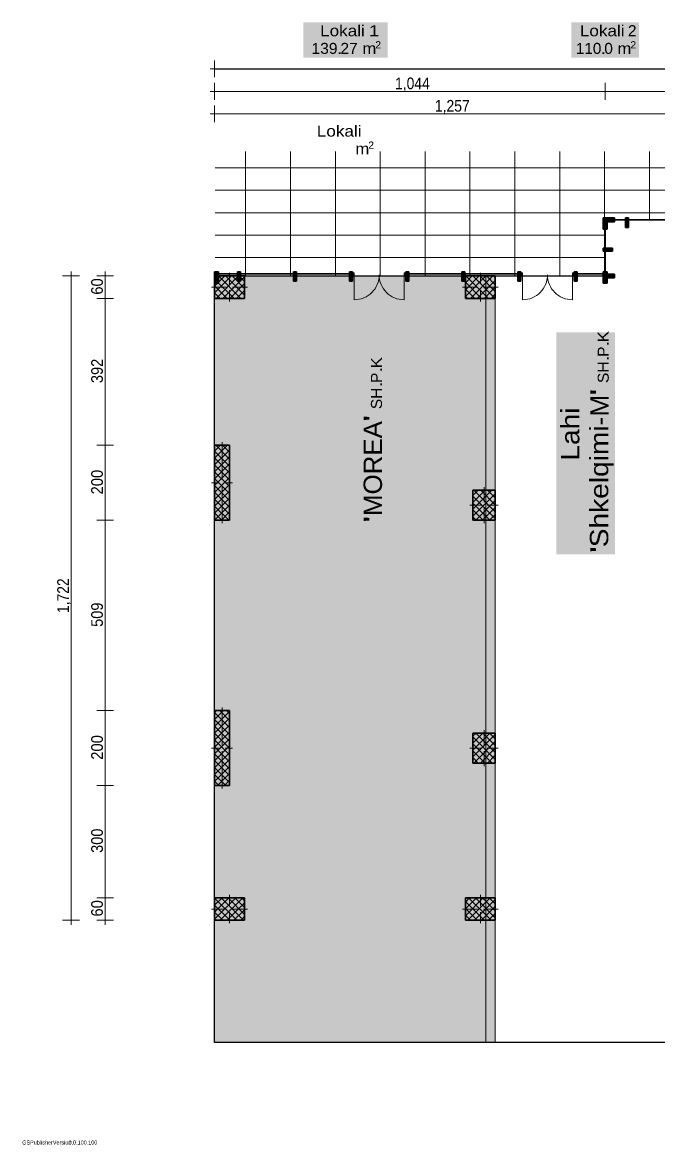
# Model space of a CAD drawing. Header units: centimetres. Extents: x -4080 to 264, y -122 to 2876.
# Drawn here: x -4080 to -2379, y -122 to 2876 of the extents above; entities that cross this region are included whole.
import ezdxf

# ---------------------------------------------------------------- set-up
doc = ezdxf.new("R2010")
doc.units = ezdxf.units.CM
for name, color, linetype, true_color in [('PDF_2D Drafting - General', 7, 'Continuous', 0x6a6a6a), ('PDF_Annotation - Text', 7, 'Continuous', 0x7f7f7f), ('PDF_Dimensioning - General', 7, 'Continuous', 0x0077b0), ('PDF_Structural - Bearing', 7, 'Continuous', 0xfd8379), ('PDF_Text', 7, 'Continuous', 0xffffff)]:
    doc.layers.add(name, color=color, linetype=linetype, true_color=true_color)
doc.layers.add('PDF_Finish - Wall', color=7, linetype='Continuous')
doc.styles.add('PDF Arial', font='arial.ttf')

msp = doc.modelspace()

# ---------------------------------------------------------------- linework, layer by layer
msp.add_lwpolyline([(-3566, 2752.2), (-284, 2752.2)])
at = {"layer": 'PDF_2D Drafting - General', "color": 254, "lineweight": 0, "true_color": 0xe8e8e8}
for points in [[(-3483.2, 2198.8), (-3483.2, 2531.1)], [(-3363.2, 2198.8), (-3363.2, 2531.1)], [(-3243.2, 2198.8), (-3243.2, 2531.1)], [(-3123.2, 2198.8), (-3123.2, 2531.1)], [(-3003.2, 2198.8), (-3003.2, 2531.1)], [(-2883.2, 2198.8), (-2883.2, 2531.1)], [(-2763.2, 2198.8), (-2763.2, 2531.1)], [(-2643.2, 2198.8), (-2643.2, 2531.1)], [(-2523.2, 2198.8), (-2523.2, 2531.1)], [(-2403.2, 2348.8), (-2403.2, 2531.1)], [(-3564.3, 2487.9), (15.2, 2487.9)], [(-3564.3, 2427.9), (15.2, 2427.9)], [(-3564.3, 2367.9), (15.2, 2367.9)], [(-3564.3, 2307.9), (-2521.6, 2307.9)], [(-3564.3, 2247.9), (-2521.6, 2247.9)]]:
    msp.add_lwpolyline(points, dxfattribs=at)
at = {"layer": 'PDF_2D Drafting - General', "color": 216, "lineweight": 25, "true_color": 0x800080}
for points in [[(-2521.6, 2198.8), (-2521.6, 2348.8)], [(-2521.6, 2348.8), (-284, 2348.8)], [(-3566, 2198.8), (-2521.6, 2198.8)], [(-3566, 150.3), (-3566, 2198.8)], [(-2101.2, 150.3), (-3566, 150.3)]]:
    msp.add_lwpolyline(points, dxfattribs=at)
at = {"layer": 'PDF_2D Drafting - General', "color": 253, "lineweight": 20, "true_color": 0xaaaaaa}
for points in [[(-3566, 2198.8), (-3566, 150.3)], [(-2840.4, 2198.8), (-3566, 2198.8)], [(-2840.4, 150.3), (-2840.4, 2198.8)], [(-3566, 150.3), (-2840.4, 150.3)]]:
    msp.add_lwpolyline(points, dxfattribs=at)
at = {"layer": 'PDF_2D Drafting - General', "color": 254, "true_color": 0xe8e8e8, "transparency": 33554559}
msp.add_solid([(-2840.4, 150.3), (-3566, 150.3), (-2840.4, 2198.8), (-3566, 2198.8)], dxfattribs=at)
at = {"layer": 'PDF_Annotation - Text', "color": 254, "true_color": 0xcae6ff, "transparency": 33554559}
for points in [[(-3329.2, 2782), (-3329.2, 2876.3), (-3102.9, 2782), (-3102.9, 2876.3)], [(-2611.7, 2782), (-2611.7, 2876.3), (-2431.3, 2782), (-2431.3, 2876.3)]]:
    msp.add_solid(points, dxfattribs=at)
at = {"layer": 'PDF_Annotation - Text', "color": 2, "true_color": 0xe8e800, "transparency": 33554559}
for points in [[(-2495.1, 1455), (-2652.2, 1455), (-2495.1, 2048.4), (-2652.2, 2048.4)], [(-3101.4, 1526.4), (-3180, 1526.4), (-3101.4, 1988.1), (-3180, 1988.1)]]:
    msp.add_solid(points, dxfattribs=at)
at = {"layer": 'PDF_Dimensioning - General', "lineweight": 18}
for points in [[(-3566, 2729.7), (-3566, 2774.7)], [(-3578, 2752.2), (-3566, 2752.2)], [(-3566, 2752.2), (-284, 2752.2)], [(-3566, 2669.7), (-3566, 2714.7)], [(-2521.6, 2669.7), (-2521.6, 2714.7)], [(-3578, 2692.2), (-3566, 2692.2)], [(-3566, 2692.2), (-2521.6, 2692.2)], [(-2521.6, 2692.2), (-284, 2692.2)], [(-3566, 2609.7), (-3566, 2654.7)], [(-3578, 2632.2), (-3566, 2632.2)], [(-3566, 2632.2), (-2309.1, 2632.2)], [(-3927.5, 2198.8), (-3972.5, 2198.8)], [(-3950, 2198.8), (-3950, 2210.8)], [(-3950, 477), (-3950, 2198.8)], [(-3836.4, 2198.8), (-3881.4, 2198.8)], [(-3858.9, 2198.8), (-3858.9, 2210.8)], [(-3858.9, 2138.8), (-3858.9, 2198.8)], [(-3836.4, 2138.8), (-3881.4, 2138.8)], [(-3858.9, 1746.3), (-3858.9, 2138.8)], [(-3836.4, 1746.3), (-3881.4, 1746.3)], [(-3858.9, 1546.3), (-3858.9, 1746.3)], [(-3836.4, 1546.3), (-3881.4, 1546.3)], [(-3858.9, 1037.3), (-3858.9, 1546.3)], [(-3836.4, 1037.3), (-3881.4, 1037.3)], [(-3858.9, 837.3), (-3858.9, 1037.3)], [(-3836.4, 837.3), (-3881.4, 837.3)], [(-3858.9, 537), (-3858.9, 837.3)], [(-3836.4, 537), (-3881.4, 537)], [(-3858.9, 477), (-3858.9, 537)], [(-3927.5, 477), (-3972.5, 477)], [(-3950, 465), (-3950, 477)], [(-3836.4, 477), (-3881.4, 477)], [(-3858.9, 465), (-3858.9, 477)]]:
    msp.add_lwpolyline(points, dxfattribs=at)
at = {"layer": 'PDF_Finish - Wall', "lineweight": 35}
for points in [[(-2496.6, 2353.8), (-2526.6, 2353.8)], [(-2526.6, 2353.8), (-2526.6, 2343.8)], [(-2516.6, 2353.8), (-2526.6, 2353.8)], [(-2526.6, 2353.8), (-2526.6, 2323.8)], [(-2526.6, 2343.8), (-2496.6, 2343.8)], [(-2516.6, 2323.8), (-2516.6, 2353.8)], [(-2496.6, 2343.8), (-2496.6, 2353.8)], [(-2459.3, 2353.8), (-2467.3, 2353.8)], [(-2467.3, 2353.8), (-2467.3, 2328.8)], [(-2459.3, 2328.8), (-2459.3, 2353.8)], [(-2526.6, 2323.8), (-2516.6, 2323.8)], [(-2467.3, 2328.8), (-2459.3, 2328.8)], [(-2526.6, 2273.4), (-2526.6, 2265.4)], [(-2501.6, 2273.4), (-2526.6, 2273.4)], [(-2526.6, 2265.4), (-2501.6, 2265.4)], [(-2501.6, 2265.4), (-2501.6, 2273.4)], [(-3556, 2209.8), (-3566, 2209.8)], [(-3566, 2209.8), (-3566, 2179.8)], [(-3556, 2179.8), (-3556, 2209.8)], [(-3497, 2209.8), (-3505, 2209.8)], [(-3505, 2209.8), (-3505, 2184.8)], [(-3497, 2184.8), (-3497, 2209.8)], [(-3346.9, 2209.8), (-3354.9, 2209.8)], [(-3354.9, 2209.8), (-3354.9, 2184.8)], [(-3346.9, 2184.8), (-3346.9, 2209.8)], [(-3196.9, 2209.8), (-3204.9, 2209.8)], [(-3204.9, 2209.8), (-3204.9, 2184.8)], [(-3196.9, 2184.8), (-3196.9, 2209.8)], [(-3046.9, 2209.8), (-3054.9, 2209.8)], [(-3054.9, 2209.8), (-3054.9, 2184.8)], [(-3046.9, 2184.8), (-3046.9, 2209.8)], [(-2896.9, 2209.8), (-2904.9, 2209.8)], [(-2904.9, 2209.8), (-2904.9, 2184.8)], [(-2896.9, 2184.8), (-2896.9, 2209.8)], [(-2746.9, 2209.8), (-2754.9, 2209.8)], [(-2754.9, 2209.8), (-2754.9, 2184.8)], [(-2746.9, 2184.8), (-2746.9, 2209.8)], [(-2596.9, 2209.8), (-2604.9, 2209.8)], [(-2604.9, 2209.8), (-2604.9, 2184.8)], [(-2596.9, 2184.8), (-2596.9, 2209.8)], [(-2526.6, 2209.8), (-2526.6, 2179.8)], [(-2516.6, 2209.8), (-2526.6, 2209.8)], [(-2526.6, 2203.8), (-2526.6, 2193.8)], [(-2496.6, 2203.8), (-2526.6, 2203.8)], [(-2526.6, 2193.8), (-2496.6, 2193.8)], [(-2516.6, 2179.8), (-2516.6, 2209.8)], [(-2496.6, 2193.8), (-2496.6, 2203.8)], [(-3566, 2179.8), (-3556, 2179.8)], [(-3505, 2184.8), (-3497, 2184.8)], [(-3354.9, 2184.8), (-3346.9, 2184.8)], [(-3204.9, 2184.8), (-3196.9, 2184.8)], [(-3054.9, 2184.8), (-3046.9, 2184.8)], [(-2904.9, 2184.8), (-2896.9, 2184.8)], [(-2754.9, 2184.8), (-2746.9, 2184.8)], [(-2604.9, 2184.8), (-2596.9, 2184.8)], [(-2526.6, 2179.8), (-2516.6, 2179.8)]]:
    msp.add_lwpolyline(points, dxfattribs=at)
at = {"layer": 'PDF_Finish - Wall', "lineweight": 13}
for points in [[(-2522.6, 2346.8), (-2520.6, 2346.8)], [(-2522.6, 2270.4), (-2522.6, 2346.8)], [(-2520.6, 2346.8), (-2520.6, 2270.4)], [(-2519.6, 2347.8), (-2519.6, 2349.8)], [(-2519.6, 2349.8), (-2464.3, 2349.8)], [(-2464.3, 2347.8), (-2519.6, 2347.8)], [(-2464.3, 2349.8), (-2464.3, 2347.8)], [(-2462.3, 2347.8), (-2462.3, 2349.8)], [(-2462.3, 2349.8), (-2314.3, 2349.8)], [(-2314.3, 2347.8), (-2462.3, 2347.8)], [(-2520.6, 2270.4), (-2522.6, 2270.4)], [(-2522.6, 2268.4), (-2520.6, 2268.4)], [(-2522.6, 2200.8), (-2522.6, 2268.4)], [(-2520.6, 2268.4), (-2520.6, 2200.8)], [(-3559, 2203.8), (-3559, 2205.8)], [(-3559, 2205.8), (-3502, 2205.8)], [(-3502, 2203.8), (-3559, 2203.8)], [(-3502, 2205.8), (-3502, 2203.8)], [(-3500, 2203.8), (-3500, 2205.8)], [(-3500, 2205.8), (-3351.9, 2205.8)], [(-3351.9, 2203.8), (-3500, 2203.8)], [(-3351.9, 2205.8), (-3351.9, 2203.8)], [(-3349.9, 2203.8), (-3349.9, 2205.8)], [(-3349.9, 2205.8), (-3201.9, 2205.8)], [(-3201.9, 2203.8), (-3349.9, 2203.8)], [(-3201.9, 2205.8), (-3201.9, 2203.8)], [(-3049.9, 2203.8), (-3049.9, 2205.8)], [(-3049.9, 2205.8), (-2901.9, 2205.8)], [(-2901.9, 2203.8), (-3049.9, 2203.8)], [(-2901.9, 2205.8), (-2901.9, 2203.8)], [(-2899.9, 2203.8), (-2899.9, 2205.8)], [(-2899.9, 2205.8), (-2751.9, 2205.8)], [(-2751.9, 2203.8), (-2899.9, 2203.8)], [(-2751.9, 2205.8), (-2751.9, 2203.8)], [(-2599.9, 2203.8), (-2599.9, 2205.8)], [(-2599.9, 2205.8), (-2523.6, 2205.8)], [(-2523.6, 2203.8), (-2599.9, 2203.8)], [(-2523.6, 2205.8), (-2523.6, 2203.8)], [(-2520.6, 2200.8), (-2522.6, 2200.8)]]:
    msp.add_lwpolyline(points, dxfattribs=at)
at = {"layer": 'PDF_Finish - Wall', "color": 30, "lineweight": 18, "true_color": 0xff6600}
for points in [[(-3196.9, 2207.3), (-3192.4, 2207.3)], [(-3196.9, 2201.8), (-3196.9, 2207.3)], [(-3192.4, 2201.8), (-3196.9, 2201.8)], [(-3192.4, 2207.3), (-3192.4, 2201.8)], [(-3192.4, 2201.8), (-3192.4, 2135.3)], [(-3059.4, 2201.8), (-3059.4, 2207.3)], [(-3059.4, 2207.3), (-3054.9, 2207.3)], [(-3059.4, 2201.8), (-3059.4, 2135.3)], [(-3054.9, 2201.8), (-3059.4, 2201.8)], [(-3054.9, 2207.3), (-3054.9, 2201.8)], [(-2746.9, 2207.3), (-2742.4, 2207.3)], [(-2746.9, 2201.8), (-2746.9, 2207.3)], [(-2742.4, 2201.8), (-2746.9, 2201.8)], [(-2742.4, 2207.3), (-2742.4, 2201.8)], [(-2742.4, 2201.8), (-2742.4, 2135.3)], [(-2609.4, 2201.8), (-2609.4, 2207.3)], [(-2609.4, 2207.3), (-2604.9, 2207.3)], [(-2609.4, 2201.8), (-2609.4, 2135.3)], [(-2604.9, 2201.8), (-2609.4, 2201.8)], [(-2604.9, 2207.3), (-2604.9, 2201.8)]]:
    msp.add_lwpolyline(points, dxfattribs=at)
for centre, start, end in [((-3192.4, 2201.8), 269.9895, 0.0103), ((-3059.5, 2201.8), 179.9897, 270.0106), ((-2742.4, 2201.8), 269.9895, 0.0165), ((-2609.4, 2201.8), 179.9919, 270.0125)]:
    msp.add_arc(centre, 66.5, start, end, dxfattribs=at)
at = {"layer": 'PDF_Finish - Wall', "color": 151, "true_color": 0x97cbff, "transparency": 33554559}
for points in [[(-2526.6, 2353.8), (-2496.6, 2353.8), (-2526.6, 2343.8), (-2496.6, 2343.8)], [(-2526.6, 2353.8), (-2516.6, 2353.8), (-2526.6, 2323.8), (-2516.6, 2323.8)], [(-2467.3, 2353.8), (-2459.3, 2353.8), (-2467.3, 2328.8), (-2459.3, 2328.8)], [(-2526.6, 2265.4), (-2526.6, 2273.4), (-2501.6, 2265.4), (-2501.6, 2273.4)], [(-3566, 2209.8), (-3556, 2209.8), (-3566, 2179.8), (-3556, 2179.8)], [(-3505, 2209.8), (-3497, 2209.8), (-3505, 2184.8), (-3497, 2184.8)], [(-3354.9, 2209.8), (-3346.9, 2209.8), (-3354.9, 2184.8), (-3346.9, 2184.8)], [(-3204.9, 2209.8), (-3196.9, 2209.8), (-3204.9, 2184.8), (-3196.9, 2184.8)], [(-3196.9, 2207.3), (-3192.4, 2207.3), (-3196.9, 2201.8), (-3192.4, 2201.8)], [(-3054.9, 2201.8), (-3059.4, 2201.8), (-3054.9, 2207.3), (-3059.4, 2207.3)], [(-3054.9, 2209.8), (-3046.9, 2209.8), (-3054.9, 2184.8), (-3046.9, 2184.8)], [(-2904.9, 2209.8), (-2896.9, 2209.8), (-2904.9, 2184.8), (-2896.9, 2184.8)], [(-2754.9, 2209.8), (-2746.9, 2209.8), (-2754.9, 2184.8), (-2746.9, 2184.8)], [(-2746.9, 2207.3), (-2742.4, 2207.3), (-2746.9, 2201.8), (-2742.4, 2201.8)], [(-2604.9, 2201.8), (-2609.4, 2201.8), (-2604.9, 2207.3), (-2609.4, 2207.3)], [(-2604.9, 2209.8), (-2596.9, 2209.8), (-2604.9, 2184.8), (-2596.9, 2184.8)], [(-2516.6, 2209.8), (-2516.6, 2179.8), (-2526.6, 2209.8), (-2526.6, 2179.8)], [(-2526.6, 2193.8), (-2526.6, 2203.8), (-2496.6, 2193.8), (-2496.6, 2203.8)]]:
    msp.add_solid(points, dxfattribs=at)
at = {"layer": 'PDF_Finish - Wall', "color": 7, "true_color": 0xe0f5ff, "transparency": 33554559}
for points in [[(-2522.6, 2346.8), (-2520.6, 2346.8), (-2522.6, 2270.4), (-2520.6, 2270.4)], [(-2464.3, 2349.8), (-2464.3, 2347.8), (-2519.6, 2349.8), (-2519.6, 2347.8)], [(-2314.3, 2349.8), (-2314.3, 2347.8), (-2462.3, 2349.8), (-2462.3, 2347.8)], [(-2522.6, 2268.4), (-2520.6, 2268.4), (-2522.6, 2200.8), (-2520.6, 2200.8)], [(-3502, 2205.8), (-3502, 2203.8), (-3559, 2205.8), (-3559, 2203.8)], [(-3351.9, 2205.8), (-3351.9, 2203.8), (-3500, 2205.8), (-3500, 2203.8)], [(-3201.9, 2205.8), (-3201.9, 2203.8), (-3349.9, 2205.8), (-3349.9, 2203.8)], [(-2901.9, 2205.8), (-2901.9, 2203.8), (-3049.9, 2205.8), (-3049.9, 2203.8)], [(-2751.9, 2205.8), (-2751.9, 2203.8), (-2899.9, 2205.8), (-2899.9, 2203.8)], [(-2523.6, 2205.8), (-2523.6, 2203.8), (-2599.9, 2205.8), (-2599.9, 2203.8)]]:
    msp.add_solid(points, dxfattribs=at)
at = {"layer": 'PDF_Structural - Bearing', "lineweight": 13}
for points in [[(-3566, 2153.5), (-3520.7, 2198.8)], [(-3566, 2171.8), (-3539, 2198.8)], [(-3566, 2190.2), (-3557.4, 2198.8)], [(-3514, 2138.8), (-3566, 2190.7)], [(-3562.3, 2138.8), (-3502.3, 2198.8)], [(-3495.6, 2138.8), (-3555.7, 2198.8)], [(-3543.9, 2138.8), (-3486, 2196.7)], [(-3486, 2147.4), (-3537.3, 2198.8)], [(-3486, 2165.8), (-3518.9, 2198.8)], [(-3486, 2184.2), (-3500.5, 2198.8)], [(-2895.4, 2143.7), (-2840.4, 2198.8)], [(-2895.4, 2162.1), (-2858.8, 2198.8)], [(-2895.4, 2180.5), (-2877.2, 2198.8)], [(-2833.8, 2138.8), (-2893.8, 2198.8)], [(-2882, 2138.8), (-2822, 2198.8)], [(-2815.4, 2138.8), (-2875.4, 2198.8)], [(-2815.4, 2157.2), (-2857, 2198.8)], [(-2815.4, 2175.6), (-2838.6, 2198.8)], [(-2815.4, 2194), (-2820.2, 2198.8)], [(-3532.4, 2138.8), (-3566, 2172.3)], [(-3525.5, 2138.8), (-3486, 2178.3)], [(-3507.1, 2138.8), (-3486, 2159.9)], [(-2852.2, 2138.8), (-2895.4, 2182)], [(-2870.5, 2138.8), (-2895.4, 2163.6)], [(-2863.6, 2138.8), (-2815.4, 2186.9)], [(-2845.2, 2138.8), (-2815.4, 2168.6)], [(-3550.8, 2138.8), (-3566, 2153.9)], [(-3488.7, 2138.8), (-3486, 2141.5)], [(-2888.9, 2138.8), (-2895.4, 2145.3)], [(-2826.9, 2138.8), (-2815.4, 2150.2)], [(-3566, 1712.2), (-3531.8, 1746.3)], [(-3566, 1730.6), (-3550.2, 1746.3)], [(-3526, 1709.4), (-3562.9, 1746.3)], [(-3526, 1727.8), (-3544.5, 1746.3)], [(-3526, 1746.2), (-3526.1, 1746.3)], [(-3566, 1693.8), (-3526, 1733.8)], [(-3526, 1691), (-3566, 1731)], [(-3566, 1675.4), (-3526, 1715.4)], [(-3526, 1672.7), (-3566, 1712.7)], [(-3566, 1657.1), (-3526, 1697.1)], [(-3526, 1654.3), (-3566, 1694.3)], [(-3566, 1638.7), (-3526, 1678.7)], [(-3526, 1635.9), (-3566, 1675.9)], [(-3566, 1620.3), (-3526, 1660.3)], [(-3526, 1617.5), (-3566, 1657.5)], [(-3566, 1601.9), (-3526, 1641.9)], [(-3526, 1599.1), (-3566, 1639.1)], [(-3566, 1583.5), (-3526, 1623.5)], [(-3526, 1580.7), (-3566, 1620.7)], [(-2875.4, 1575.4), (-2824.5, 1626.3)], [(-2875.4, 1593.8), (-2842.9, 1626.3)], [(-2875.4, 1612.2), (-2861.3, 1626.3)], [(-2815.4, 1568.9), (-2872.9, 1626.3)], [(-2815.4, 1587.2), (-2854.5, 1626.3)], [(-2815.4, 1605.6), (-2836.1, 1626.3)], [(-2815.4, 1624), (-2817.8, 1626.3)], [(-3566, 1565.1), (-3526, 1605.1)], [(-3526, 1562.3), (-3566, 1602.3)], [(-2875.4, 1557), (-2815.4, 1617)], [(-2815.4, 1550.5), (-2875.4, 1610.5)], [(-2829.7, 1546.3), (-2875.4, 1592.1)], [(-2867.7, 1546.3), (-2815.4, 1598.6)], [(-3566, 1546.7), (-3526, 1586.7)], [(-3528.3, 1546.3), (-3566, 1584)], [(-3546.7, 1546.3), (-3566, 1565.6)], [(-3548, 1546.3), (-3526, 1568.4)], [(-2848.1, 1546.3), (-2875.4, 1573.7)], [(-2849.3, 1546.3), (-2815.4, 1580.2)], [(-2830.9, 1546.3), (-2815.4, 1561.8)], [(-3565.1, 1546.3), (-3566, 1547.2)], [(-3529.6, 1546.3), (-3526, 1550)], [(-2866.5, 1546.3), (-2875.4, 1555.3)], [(-3566, 1013.6), (-3542.2, 1037.3)], [(-3566, 1031.9), (-3560.6, 1037.3)], [(-3566, 995.2), (-3526, 1035.2)], [(-3526, 992.4), (-3566, 1032.4)], [(-3526, 1010.8), (-3552.5, 1037.3)], [(-3526, 1029.2), (-3534.1, 1037.3)], [(-3566, 976.8), (-3526, 1016.8)], [(-3526, 974), (-3566, 1014)], [(-3566, 958.4), (-3526, 998.4)], [(-3526, 955.6), (-3566, 995.6)], [(-3566, 940), (-3526, 980)], [(-3526, 937.2), (-3566, 977.2)], [(-3566, 921.6), (-3526, 961.6)], [(-2875.4, 931.9), (-2830, 977.3)], [(-2875.4, 950.3), (-2848.4, 977.3)], [(-2875.4, 968.7), (-2866.8, 977.3)], [(-2875.4, 913.5), (-2815.4, 973.5)], [(-2815.4, 907), (-2875.4, 967)], [(-2815.4, 925.4), (-2867.4, 977.3)], [(-2815.4, 943.8), (-2849, 977.3)], [(-2815.4, 962.1), (-2830.6, 977.3)], [(-3526, 918.9), (-3566, 958.9)], [(-3566, 903.3), (-3526, 943.3)], [(-3526, 900.5), (-3566, 940.5)], [(-2824.2, 897.3), (-2875.4, 948.6)], [(-2842.5, 897.3), (-2875.4, 930.2)], [(-2873.2, 897.3), (-2815.4, 955.1)], [(-2854.9, 897.3), (-2815.4, 936.7)], [(-3566, 884.9), (-3526, 924.9)], [(-3526, 882.1), (-3566, 922.1)], [(-3566, 866.5), (-3526, 906.5)], [(-3526, 863.7), (-3566, 903.7)], [(-2860.9, 897.3), (-2875.4, 911.8)], [(-2836.5, 897.3), (-2815.4, 918.4)], [(-2818.1, 897.3), (-2815.4, 900)], [(-3566, 848.1), (-3526, 888.1)], [(-3526, 845.3), (-3566, 885.3)], [(-3558.3, 837.3), (-3526, 869.7)], [(-3536.3, 837.3), (-3566, 866.9)], [(-3554.7, 837.3), (-3566, 848.6)], [(-3540, 837.3), (-3526, 851.3)], [(-3566, 480.4), (-3509.4, 537)], [(-3566, 498.8), (-3527.7, 537)], [(-3566, 517.2), (-3546.1, 537)], [(-3566, 535.5), (-3564.5, 537)], [(-3506.9, 477), (-3566, 536)], [(-3525.3, 477), (-3566, 517.6)], [(-3551, 477), (-3491, 537)], [(-3488.6, 477), (-3548.6, 537)], [(-3532.6, 477), (-3486, 523.6)], [(-3486, 492.8), (-3530.2, 537)], [(-3486, 511.2), (-3511.8, 537)], [(-3486, 529.5), (-3493.4, 537)], [(-2895.4, 489), (-2847.5, 537)], [(-2895.4, 507.4), (-2865.9, 537)], [(-2895.4, 525.8), (-2884.3, 537)], [(-2845.1, 477), (-2895.4, 527.4)], [(-2889.1, 477), (-2829.1, 537)], [(-2826.7, 477), (-2886.7, 537)], [(-2870.7, 477), (-2815.4, 532.3)], [(-2815.4, 484.1), (-2868.3, 537)], [(-2852.3, 477), (-2815.4, 513.9)], [(-2815.4, 502.5), (-2849.9, 537)], [(-2815.4, 520.9), (-2831.5, 537)], [(-3543.7, 477), (-3566, 499.2)], [(-3562.1, 477), (-3566, 480.8)], [(-3514.2, 477), (-3486, 505.2)], [(-3495.8, 477), (-3486, 486.9)], [(-2863.5, 477), (-2895.4, 509)], [(-2881.8, 477), (-2895.4, 490.6)], [(-2834, 477), (-2815.4, 495.5)], [(-2815.6, 477), (-2815.4, 477.1)]]:
    msp.add_lwpolyline(points, dxfattribs=at)
at = {"layer": 'PDF_Structural - Bearing', "color": 14, "lineweight": 35, "true_color": 0xa80f02}
for points in [[(-3486, 2198.8), (-3566, 2198.8)], [(-3566, 2198.8), (-3566, 2138.8)], [(-3486, 2138.8), (-3486, 2198.8)], [(-2815.4, 2198.8), (-2895.4, 2198.8)], [(-2895.4, 2198.8), (-2895.4, 2138.8)], [(-2815.4, 2138.8), (-2815.4, 2198.8)], [(-3566, 2138.8), (-3486, 2138.8)], [(-2895.4, 2138.8), (-2815.4, 2138.8)], [(-3526, 1746.3), (-3566, 1746.3)], [(-3566, 1746.3), (-3566, 1546.3)], [(-3526, 1546.3), (-3526, 1746.3)], [(-2815.4, 1626.3), (-2875.4, 1626.3)], [(-2875.4, 1626.3), (-2875.4, 1546.3)], [(-2815.4, 1546.3), (-2815.4, 1626.3)], [(-3566, 1546.3), (-3526, 1546.3)], [(-2875.4, 1546.3), (-2815.4, 1546.3)], [(-3526, 1037.3), (-3566, 1037.3)], [(-3566, 1037.3), (-3566, 837.3)], [(-3526, 837.3), (-3526, 1037.3)], [(-2815.4, 977.3), (-2875.4, 977.3)], [(-2875.4, 977.3), (-2875.4, 897.3)], [(-2815.4, 897.3), (-2815.4, 977.3)], [(-2875.4, 897.3), (-2815.4, 897.3)], [(-3566, 837.3), (-3526, 837.3)], [(-3486, 537), (-3566, 537)], [(-3566, 537), (-3566, 477)], [(-3486, 477), (-3486, 537)], [(-2815.4, 537), (-2895.4, 537)], [(-2895.4, 537), (-2895.4, 477)], [(-2815.4, 477), (-2815.4, 537)], [(-3566, 477), (-3486, 477)], [(-2895.4, 477), (-2815.4, 477)]]:
    msp.add_lwpolyline(points, dxfattribs=at)
at = {"layer": 'PDF_Structural - Bearing', "color": 1, "lineweight": 0}
for points in [[(-3526, 2176.8), (-3526, 2206.8)], [(-2855.4, 2176.8), (-2855.4, 2206.8)], [(-3534, 2168.8), (-3574, 2168.8)], [(-3526, 2168.8), (-3526, 2168.8)], [(-3526, 2160.8), (-3526, 2130.8)], [(-3518, 2168.8), (-3478, 2168.8)], [(-2863.4, 2168.8), (-2903.4, 2168.8)], [(-2855.4, 2168.8), (-2855.4, 2168.8)], [(-2855.4, 2160.8), (-2855.4, 2130.8)], [(-2847.4, 2168.8), (-2807.4, 2168.8)], [(-3546, 1654.3), (-3546, 1754.3)], [(-3554, 1646.3), (-3574, 1646.3)], [(-3546, 1646.3), (-3546, 1646.3)], [(-3546, 1638.3), (-3546, 1538.3)], [(-3538, 1646.3), (-3518, 1646.3)], [(-2845.4, 1594.3), (-2845.4, 1634.3)], [(-2853.4, 1586.3), (-2883.4, 1586.3)], [(-2845.4, 1586.3), (-2845.4, 1586.3)], [(-2845.4, 1578.3), (-2845.4, 1538.3)], [(-2837.4, 1586.3), (-2807.4, 1586.3)], [(-3546, 945.3), (-3546, 1045.3)], [(-2845.4, 945.3), (-2845.4, 985.3)], [(-3554, 937.3), (-3574, 937.3)], [(-3546, 937.3), (-3546, 937.3)], [(-3538, 937.3), (-3518, 937.3)], [(-2853.4, 937.3), (-2883.4, 937.3)], [(-2845.4, 937.3), (-2845.4, 937.3)], [(-2837.4, 937.3), (-2807.4, 937.3)], [(-3546, 929.3), (-3546, 829.3)], [(-2845.4, 929.3), (-2845.4, 889.3)], [(-3526, 515), (-3526, 545)], [(-2855.4, 515), (-2855.4, 545)], [(-3534, 507), (-3574, 507)], [(-3526, 507), (-3526, 507)], [(-3526, 499), (-3526, 469)], [(-3518, 507), (-3478, 507)], [(-2863.4, 507), (-2903.4, 507)], [(-2855.4, 507), (-2855.4, 507)], [(-2855.4, 499), (-2855.4, 469)], [(-2847.4, 507), (-2807.4, 507)]]:
    msp.add_lwpolyline(points, dxfattribs=at)
at = {"layer": 'PDF_Structural - Bearing', "color": 7, "lineweight": 18}
for points in [[(-2840.4, 2138.8), (-2840.4, 1626.3)], [(-2815.4, 1626.3), (-2815.4, 2138.8)], [(-2840.4, 1546.3), (-2840.4, 977.3)], [(-2815.4, 977.3), (-2815.4, 1546.3)], [(-2840.4, 897.3), (-2840.4, 537)], [(-2815.4, 537), (-2815.4, 897.3)], [(-2840.4, 477), (-2840.4, 150.3)], [(-2815.4, 150.3), (-2815.4, 477)], [(-2840.4, 150.3), (-2815.4, 150.3)]]:
    msp.add_lwpolyline(points, dxfattribs=at)
at = {"layer": 'PDF_Structural - Bearing', "color": 7, "true_color": 0xffffff, "transparency": 33554559}
for points in [[(-3486, 2198.8), (-3486, 2138.8), (-3566, 2198.8), (-3566, 2138.8)], [(-2815.4, 2198.8), (-2815.4, 2138.8), (-2895.4, 2198.8), (-2895.4, 2138.8)], [(-3526, 1546.3), (-3566, 1546.3), (-3526, 1746.3), (-3566, 1746.3)], [(-2815.4, 1546.3), (-2875.4, 1546.3), (-2815.4, 1626.3), (-2875.4, 1626.3)], [(-3526, 837.3), (-3566, 837.3), (-3526, 1037.3), (-3566, 1037.3)], [(-2815.4, 897.3), (-2875.4, 897.3), (-2815.4, 977.3), (-2875.4, 977.3)], [(-3486, 537), (-3486, 477), (-3566, 537), (-3566, 477)], [(-2815.4, 537), (-2815.4, 477), (-2895.4, 537), (-2895.4, 477)]]:
    msp.add_solid(points, dxfattribs=at)
at = {"layer": 'PDF_Structural - Bearing', "color": 7, "transparency": 33554559}
for points in [[(-2840.4, 1626.3), (-2840.4, 2138.8), (-2815.4, 1626.3), (-2815.4, 2138.8)], [(-2840.4, 977.3), (-2840.4, 1546.3), (-2815.4, 977.3), (-2815.4, 1546.3)], [(-2840.4, 537), (-2840.4, 897.3), (-2815.4, 537), (-2815.4, 897.3)], [(-2840.4, 477), (-2815.4, 477), (-2840.4, 150.3), (-2815.4, 150.3)]]:
    msp.add_solid(points, dxfattribs=at)

# ---------------------------------------------------------------- texts
at = {"layer": 'PDF_Annotation - Text', "attachment_point": 7, "style": 'PDF Arial'}
for s, insert, char_height in [('\\W1.112277;Lokali', (-3283.9, 2839), 29.452), ('\\W1.191871;1', (-3153.2, 2839.5), 29.452), ('\\W1.112277;Lokali', (-2589.3, 2839), 29.452), ('\\W1.016485;2', (-2460.9, 2839.5), 29.452), ('\\W1.014953;139', (-3307, 2791.8), 29.452), ('\\W1.004443;27', (-3229.5, 2792.3), 29.452), ('\\W1.016485;2', (-3136.3, 2806.7), 19.438), ('\\W0.992348;110', (-2600, 2791.8), 29.452), ('\\W0.998045;0', (-2523.9, 2791.8), 29.452), ('\\W1.016485;2', (-2454.2, 2806.7), 19.438), ('\\W1.366693;.', (-3239, 2792.3), 29.452), ('\\W1.085362;m', (-3170.9, 2792.3), 29.452), ('\\W1.366693;.', (-2534.2, 2792.3), 29.452), ('\\W1.085362;m', (-2488.8, 2792.3), 29.452), ('\\W1.112277;Lokali', (-3292.7, 2570.9), 29.452), ('\\W1.016485;2', (-3155, 2538.7), 19.438), ('\\W1.085362;m', (-3189.6, 2524.3), 29.452)]:
    msp.add_mtext(s, dxfattribs=dict(at, insert=insert, char_height=char_height))
at = {"layer": 'PDF_Annotation - Text', "color": 7, "attachment_point": 7, "rotation": 90, "style": 'PDF Arial'}
for s, insert, char_height in [('\\W1.092561;K', (-2512.2, 2021.8), 29.452), ('\\W1.366693;.', (-2512.2, 2010.2), 29.452), ('\\W1.092561;K', (-3118.6, 1951.9), 29.452), ('\\W1.006632;P', (-2512.2, 1982.8), 29.452), ('\\W1.366693;.', (-2512.2, 1971.2), 29.452), ('\\W1.366693;.', (-3118.6, 1940.3), 29.452), ('\\W1.010280;SH', (-2511.7, 1912.7), 29.452), ('\\W1.006632;P', (-3118.6, 1912.9), 29.452), ('\\W1.010280;SH', (-3118.1, 1842.9), 29.452), ('\\W1.366693;.', (-3118.6, 1901.4), 29.452), ("\\W1.498246;'", (-2512.2, 1878.6), 49.086), ('\\W1.014245;M', (-2512.2, 1823.3), 49.086), ('\\W1.094419;Lahi', (-2590, 1705.5), 49.086), ('\\W1.009341;MOREA', (-3117.8, 1557.3), 49.086), ("\\W1.498246;'", (-3118.6, 1808.7), 49.086), ('\\W0.996957;-', (-2512.2, 1799.4), 49.086), ('\\W1.095522;Shkelqimi', (-2498.6, 1473.9), 49.086), ("\\W1.498246;'", (-3118.6, 1539), 49.086), ("\\W1.498246;'", (-2512.2, 1458), 49.086)]:
    msp.add_mtext(s, dxfattribs=dict(at, insert=insert, char_height=char_height))
at = {"layer": 'PDF_Dimensioning - General', "char_height": 31.237, "attachment_point": 7, "style": 'PDF Arial'}
for s, insert in [('\\W0.848888;1,044', (-3083.4, 2692.1)), ('\\W0.856231;1,257', (-2977.2, 2632.1))]:
    msp.add_mtext(s, dxfattribs=dict(at, insert=insert))
at = {"layer": 'PDF_Dimensioning - General', "char_height": 31.237, "attachment_point": 7, "rotation": 90, "style": 'PDF Arial'}
for s, insert in [('\\W0.902761;60', (-3864.4, 2148.9)), ('\\W0.892360;392', (-3864.4, 1912.6)), ('\\W0.903666;200', (-3864.4, 1615.1)), ('\\W0.848201;1,722', (-3949.9, 1298.2)), ('\\W0.892263;509', (-3864.4, 1261.2)), ('\\W0.903666;200', (-3864.4, 906.1)), ('\\W0.892622;300', (-3864.4, 657.2)), ('\\W0.902761;60', (-3864.4, 487.1))]:
    msp.add_mtext(s, dxfattribs=dict(at, insert=insert))
at = {"layer": 'PDF_Text', "char_height": 10.707, "attachment_point": 7, "style": 'PDF Arial'}
for s, insert in [('\\W0.894072;GSPublisherVersion', (-4080.6, -122.2)), ('\\W0.886725;0.0.100.100', (-3956.4, -122.2))]:
    msp.add_mtext(s, dxfattribs=dict(at, insert=insert))

doc.saveas('drawing.dxf')
